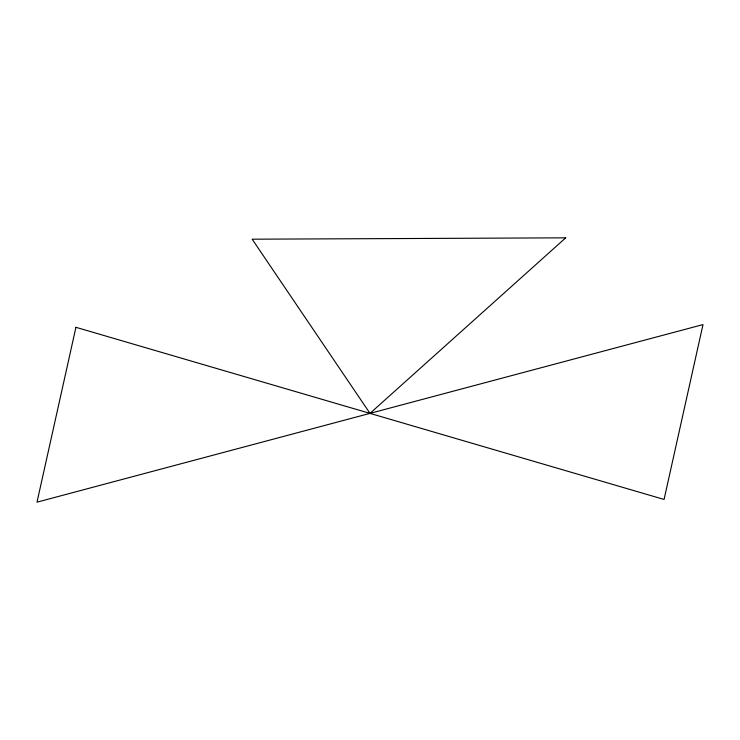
<?xml version="1.0" encoding="UTF-8"?>
<svg xmlns="http://www.w3.org/2000/svg" width="740" height="740" viewBox="0 0 740 740"><rect width="100%" height="100%" fill="white"/><g stroke="black" fill="none" stroke-linecap="round" stroke-linejoin="round"><path stroke-width="1.11" d="M75.933 327.302L37 502.164L703 324.592L664.067 499.454L75.933 327.302M565.702 237.836L370 413.373L252.164 239.196L565.702 237.836"/></g></svg>
